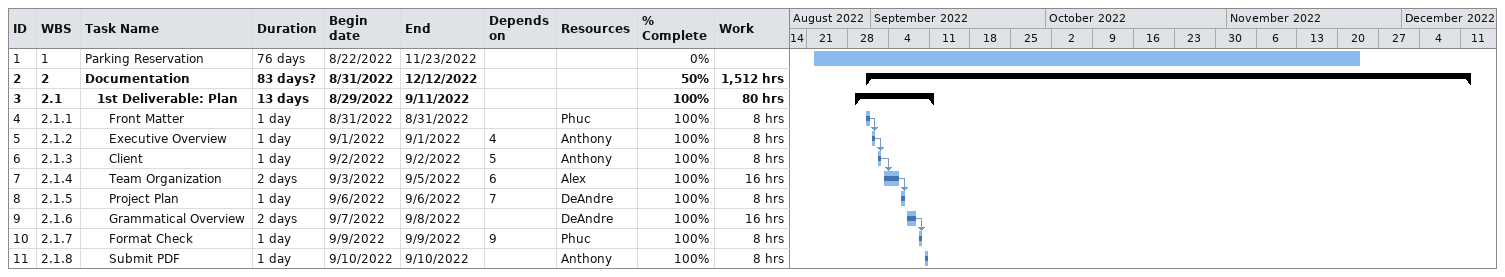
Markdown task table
| ID | WBS | Task | Duration | Start | Finish | Predecessors | Resources | % complete | Work (h) |
|---|---|---|---|---|---|---|---|---|---|
| 1 | 1 | Parking Reservation | 76d | 2022-08-22 | 2022-11-23 |  |  | 0 |  |
| 2 | 2 | **Documentation** | 83d? | 2022-08-31 | 2022-12-12 |  |  | 50 | 1512 |
| 3 | 2.1 | **1st Deliverable: Plan** | 13d | 2022-08-29 | 2022-09-11 |  |  | 100 | 80 |
| 4 | 2.1.1 | Front Matter | 1d | 2022-08-31 | 2022-08-31 |  | Phuc | 100 | 8 |
| 5 | 2.1.2 | Executive Overview | 1d | 2022-09-01 | 2022-09-01 | 4 | Anthony | 100 | 8 |
| 6 | 2.1.3 | Client | 1d | 2022-09-02 | 2022-09-02 | 5 | Anthony | 100 | 8 |
| 7 | 2.1.4 | Team Organization | 2d | 2022-09-03 | 2022-09-05 | 6 | Alex | 100 | 16 |
| 8 | 2.1.5 | Project Plan | 1d | 2022-09-06 | 2022-09-06 | 7 | DeAndre | 100 | 8 |
| 9 | 2.1.6 | Grammatical Overview | 2d | 2022-09-07 | 2022-09-08 |  | DeAndre | 100 | 16 |
| 10 | 2.1.7 | Format Check | 1d | 2022-09-09 | 2022-09-09 | 9 | Phuc | 100 | 8 |
| 11 | 2.1.8 | Submit PDF | 1d | 2022-09-10 | 2022-09-10 |  | Anthony | 100 | 8 |
